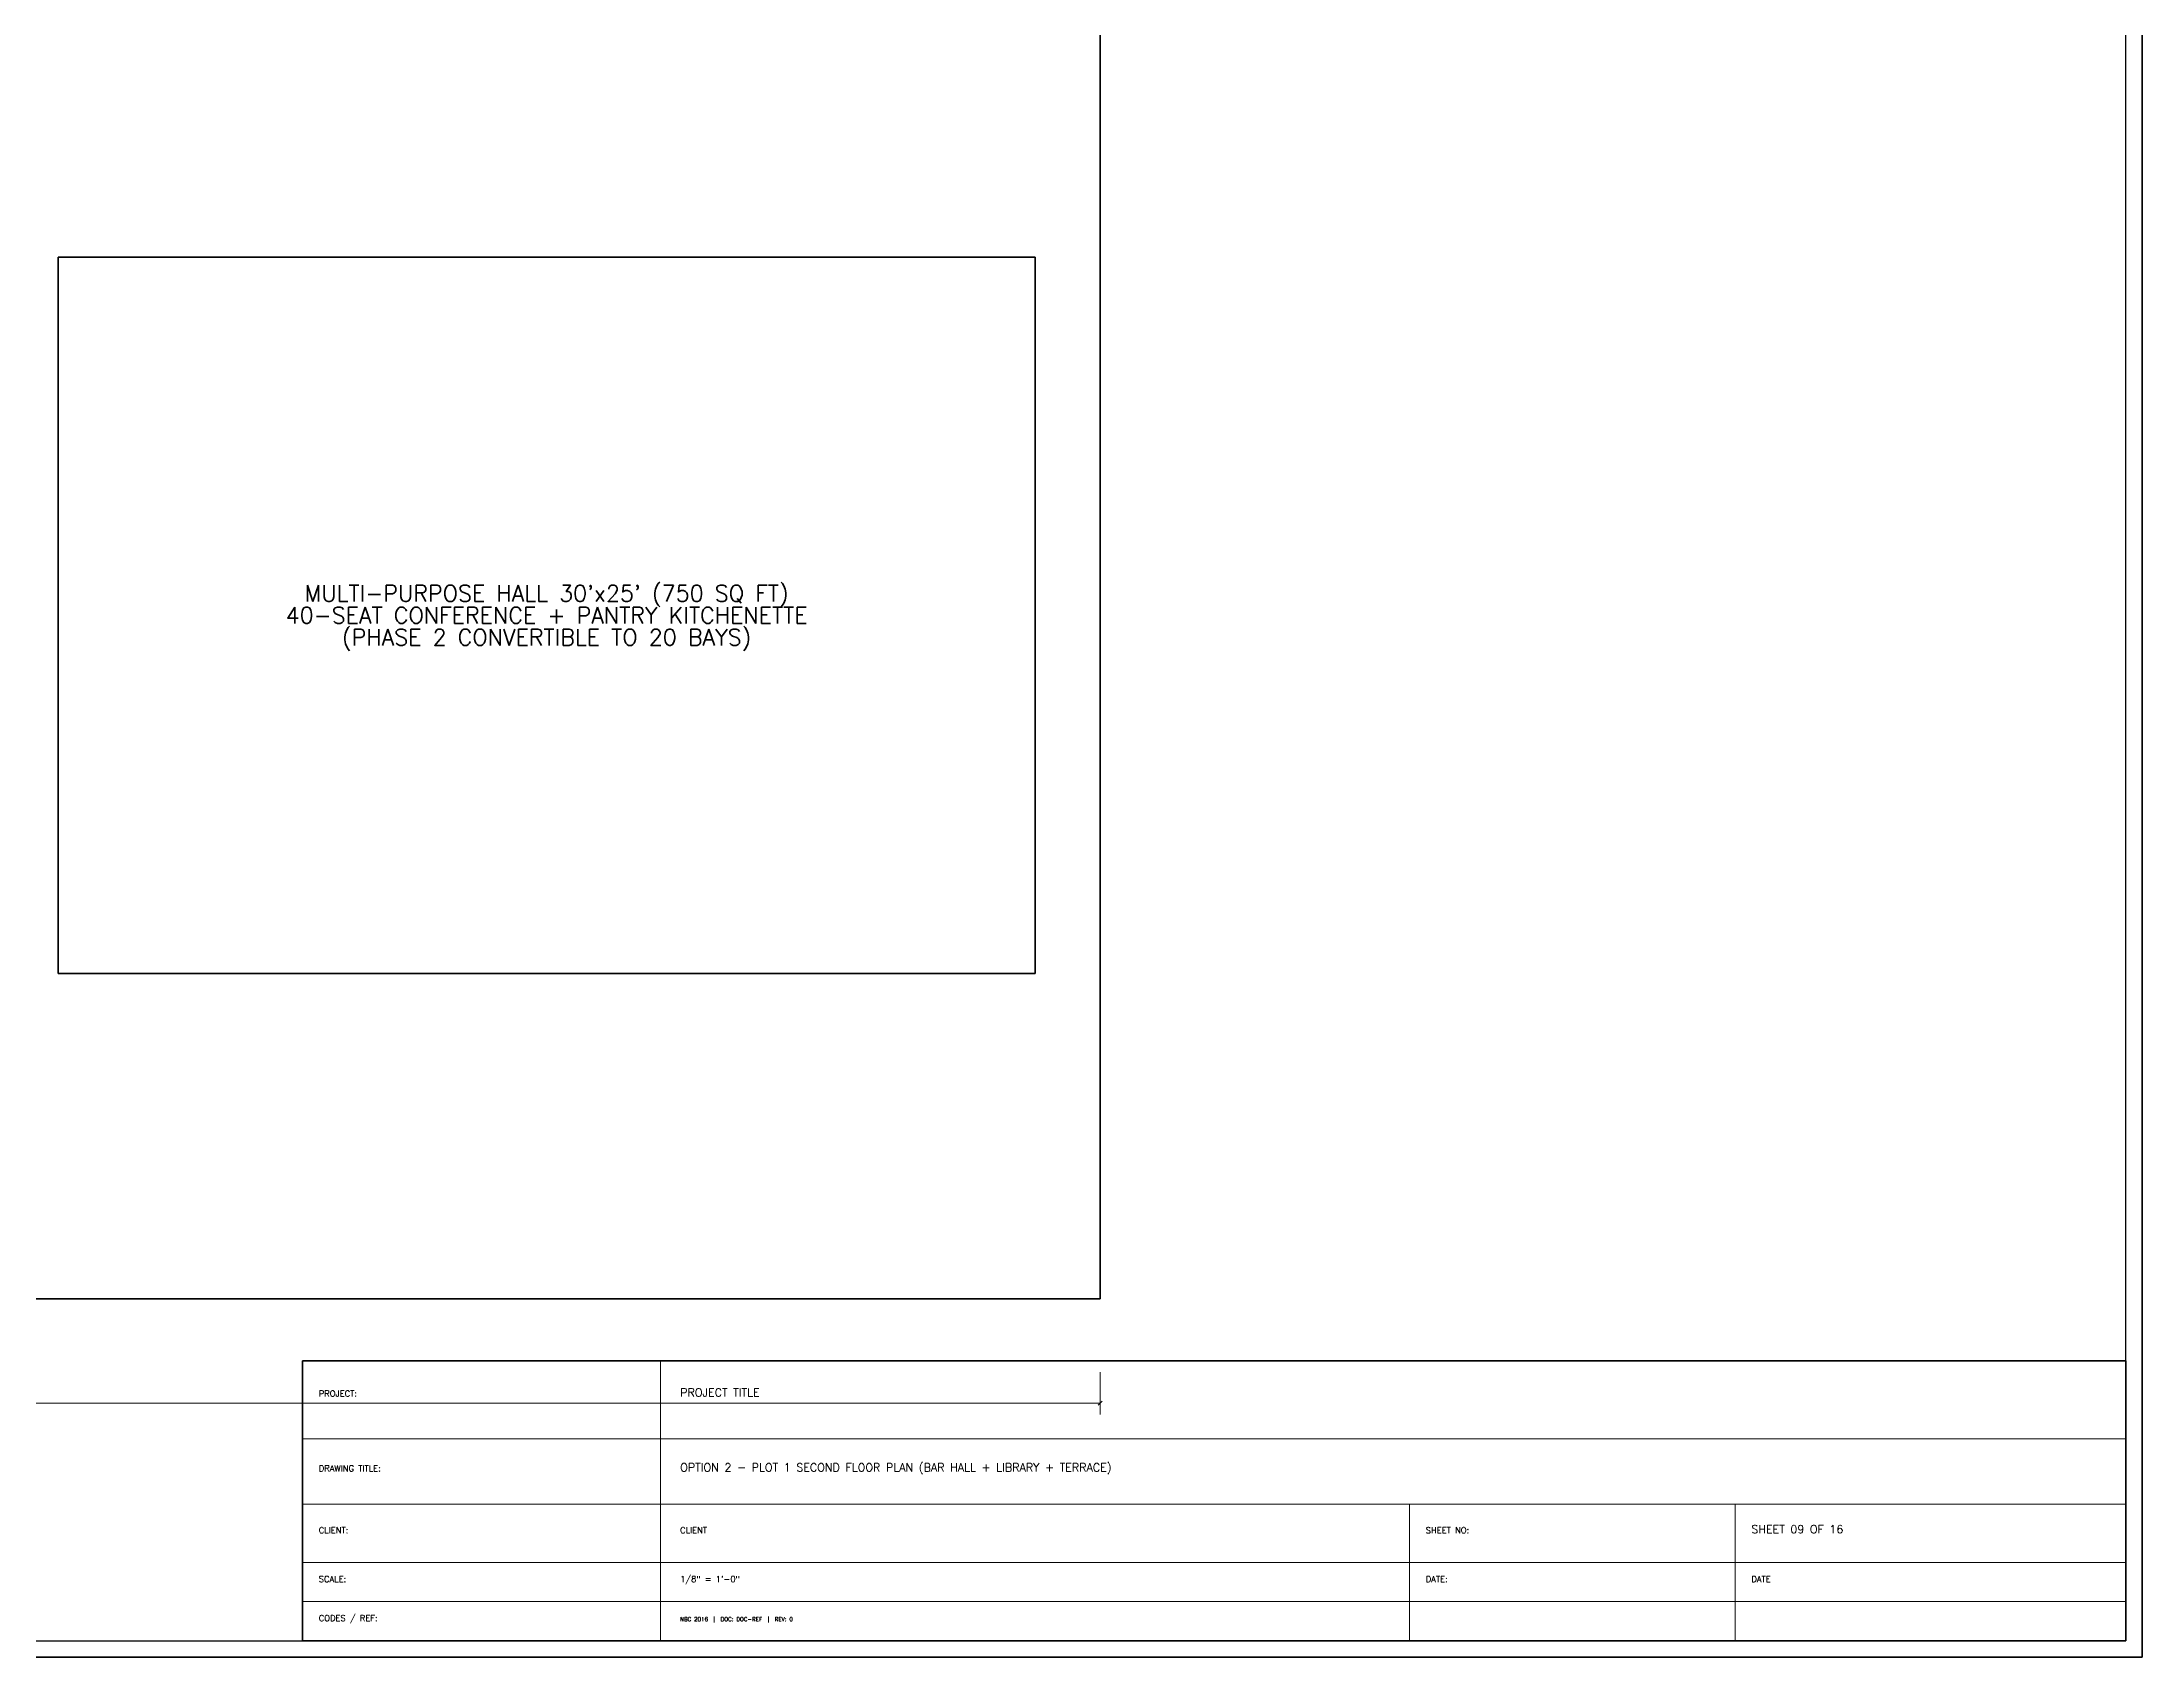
# Model space of a CAD drawing. Header units: inches. Extents: x 0 to 1800, y 0 to 1191.
# Drawn here: x 1026 to 1800, y 0 to 595 of the extents above; entities that cross this region are included whole.
import ezdxf
from ezdxf.enums import TextEntityAlignment as Align

# ---------------------------------------------------------------- set-up
doc = ezdxf.new("R2010")
doc.units = ezdxf.units.IN
doc.header["$MEASUREMENT"] = 0
for name, color, linetype in [('A-DIM', 4, 'Continuous'), ('A-FURN', 1, 'Continuous'), ('A-TEXT', 7, 'Continuous'), ('A-TEXT-TTL', 7, 'Continuous'), ('A-TTLB', 7, 'Continuous'), ('A-WALL', 7, 'Continuous')]:
    doc.layers.add(name, color=color, linetype=linetype)
doc.styles.add('SIMPLEX', font='simplex.shx')

msp = doc.modelspace()

# ---------------------------------------------------------------- linework, layer by layer
at = {"layer": 'A-DIM', "lineweight": 13}
msp.add_line((1416, 105), (1416, 89.4), dxfattribs=at)
at = {"layer": 'A-DIM', "lineweight": 18}
msp.add_line((336, 93.6), (1416, 93.6), dxfattribs=at)
at = {"layer": 'A-DIM', "lineweight": 30}
msp.add_line((1415.25, 92.85), (1416.75, 94.35), dxfattribs=at)
at = {"layer": 'A-FURN', "lineweight": 35}
for p, q in [((1392, 516), (1032, 516)), ((1032, 516), (1032, 252)), ((1392, 252), (1392, 516)), ((1032, 252), (1392, 252))]:
    msp.add_line(p, q, dxfattribs=at)
at = {"layer": 'A-TTLB', "lineweight": 25}
for p, q in [((1794, 6), (1794, 1184.66)), ((6, 6), (1794, 6))]:
    msp.add_line(p, q, dxfattribs=at)
at = {"layer": 'A-TTLB', "lineweight": 50}
for p, q in [((1800, 0), (1800, 1190.66)), ((0, 0), (1800, 0))]:
    msp.add_line(p, q, dxfattribs=at)
at = {"layer": 'A-TTLB', "lineweight": 35}
for p, q in [((1794, 109.2), (1122, 109.2)), ((1122, 109.2), (1122, 6)), ((1794, 6), (1794, 109.2)), ((1122, 6), (1794, 6))]:
    msp.add_line(p, q, dxfattribs=at)
at = {"layer": 'A-TTLB', "lineweight": 20}
for p, q in [((1254, 6), (1254, 109.2)), ((1122, 80.4), (1794, 80.4)), ((1122, 56.4), (1794, 56.4)), ((1530, 6), (1530, 56.4)), ((1650, 6), (1650, 56.4)), ((1122, 34.8), (1794, 34.8)), ((1122, 20.4), (1794, 20.4))]:
    msp.add_line(p, q, dxfattribs=at)
at = {"layer": 'A-WALL', "lineweight": 50}
for p, q in [((1416, 132), (1416, 1020)), ((336, 132), (1416, 132))]:
    msp.add_line(p, q, dxfattribs=at)

# ---------------------------------------------------------------- texts
at = {"layer": 'A-TEXT', "style": 'SIMPLEX'}
for s, height, p in [('CLIENT', 2.25, (1261.2, 45.6)), ('1/8" = 1\'-0"', 2.25, (1261.2, 27.6)), ('DATE', 2.25, (1656, 27.6)), ('NBC 2016  |  DOC: DOC-REF  |  REV: 0', 1.5, (1261.2, 13.2))]:
    msp.add_text(s, height=height, dxfattribs=at).set_placement(p)
at = {"layer": 'A-TEXT-TTL', "style": 'SIMPLEX'}
for s, p in [("MULTI-PURPOSE HALL 30'x25' (750 SQ FT)", (1212, 392.1)), ('40-SEAT CONFERENCE + PANTRY KITCHENETTE', (1212, 384)), ('(PHASE 2 CONVERTIBLE TO 20 BAYS)', (1212, 375.9))]:
    msp.add_text(s, height=6, dxfattribs=at).set_placement(p, align=Align.MIDDLE_CENTER)
for s, height, p in [('PROJECT:', 2.25, (1128, 96)), ('PROJECT TITLE', 3, (1261.2, 96)), ('DRAWING TITLE:', 2.25, (1128, 68.4)), ('OPTION 2 - PLOT 1 SECOND FLOOR PLAN (BAR HALL + LIBRARY + TERRACE)', 3, (1261.2, 68.4)), ('CLIENT:', 2.25, (1128, 45.6)), ('SHEET NO:', 2.25, (1536, 45.6)), ('SHEET 09 OF 16', 3, (1656, 45.6)), ('SCALE:', 2.25, (1128, 27.6)), ('DATE:', 2.25, (1536, 27.6)), ('CODES / REF:', 2.25, (1128, 13.2))]:
    msp.add_text(s, height=height, dxfattribs=at).set_placement(p)

doc.saveas('drawing.dxf')
